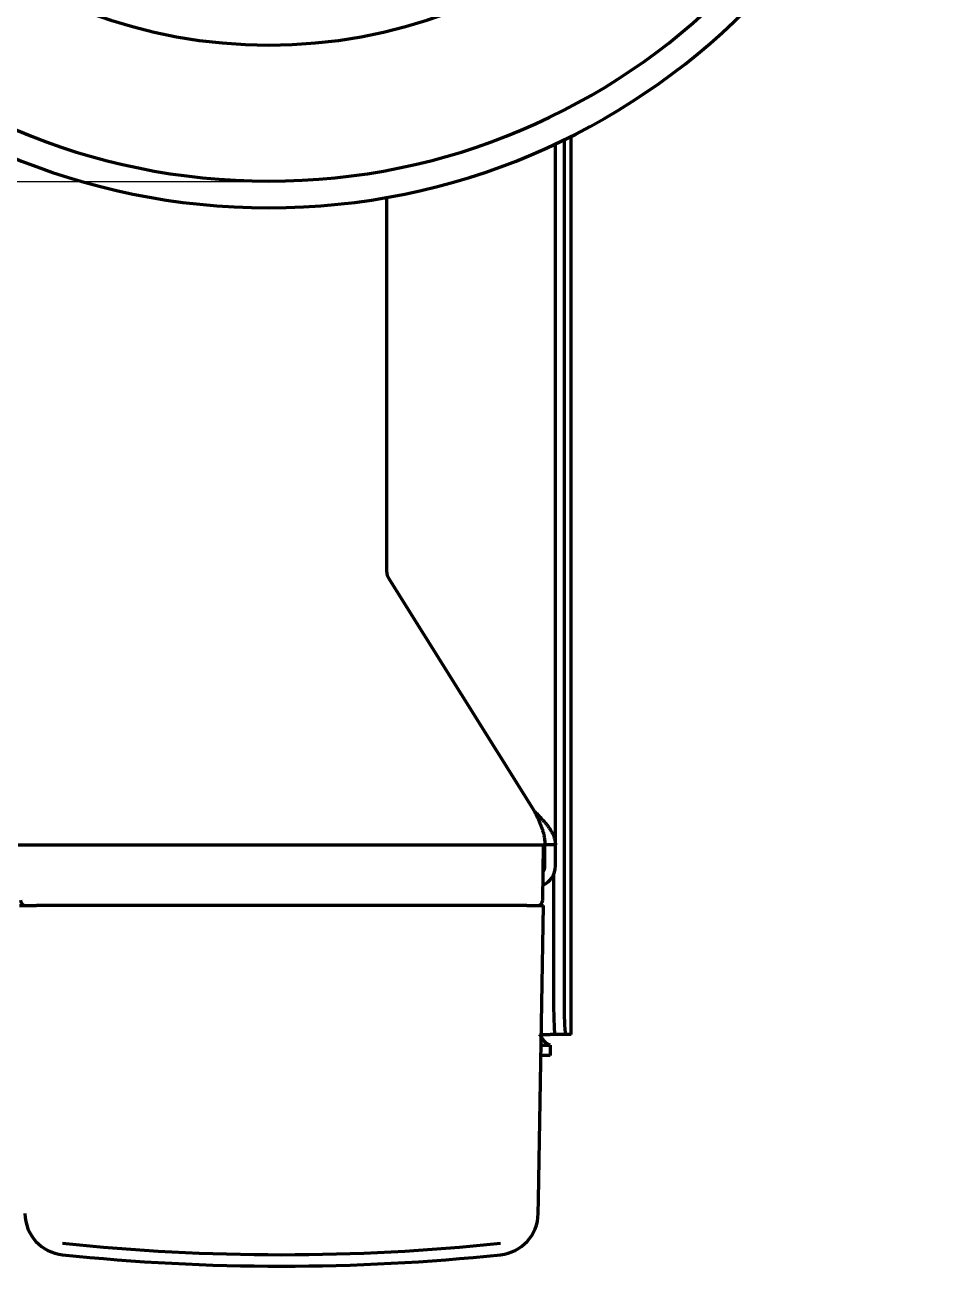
# Model space of a CAD drawing. Header units: inches. Extents: x -3077 to 7201, y 316 to 5463.
# Drawn here: x 3660.5 to 3747.7, y 4438.6 to 4556.5 of the extents above; entities that cross this region are included whole.
import ezdxf

# ---------------------------------------------------------------- set-up
doc = ezdxf.new("R2010")
doc.units = ezdxf.units.IN

# ---------------------------------------------------------------- blocks, each defined once
blk = doc.blocks.new('A$C29D5572B')
at = {"color": 1}
for p, q in [((0, 50), (0, -50)), ((-50, 0), (50, 0))]:
    blk.add_line(p, q, dxfattribs=at)
blk = doc.blocks.new('A$C0F8E2EAE')
blk.add_blockref('A$C29D5572B', (0, 0))

msp = doc.modelspace()

# ---------------------------------------------------------------- linework, layer by layer
at = {"linetype": 'Continuous', "lineweight": 70}
for p, q in [((3710.85, 4478.63), (3710.85, 4545.2)), ((3711.67, 4545.59), (3711.67, 4463.63)), ((3712.35, 4460.63), (3712.35, 4545.93)), ((3694.85, 4504.52), (3694.85, 4540.12)), ((3708.85, 4481.83), (3695, 4503.99)), ((3659.85, 4478.63), (3661.65, 4478.63)), ((3661.65, 4478.63), (3708.05, 4478.63)), ((3708.05, 4478.63), (3709.85, 4478.63)), ((3709.64, 4473.37), (3709.73, 4478.63)), ((3709.85, 4476.63), (3709.85, 4478.63)), ((3710.85, 4478.63), (3709.85, 4478.63)), ((3710.85, 4476.63), (3710.85, 4478.63)), ((3709.85, 4476.63), (3709.69, 4476.63)), ((3710.68, 4475.81), (3710.68, 4463.63)), ((3659.98, 4472.88), (3661.58, 4472.88)), ((3708.13, 4472.88), (3661.58, 4472.88)), ((3708.13, 4472.88), (3709.73, 4472.88)), ((3709.24, 4444.97), (3709.73, 4472.88)), ((3709.35, 4472.88), (3709.35, 4472.93)), ((3709.51, 4460.63), (3710.35, 4460.63)), ((3710.83, 4460.63), (3710.35, 4460.63)), ((3711.83, 4460.63), (3710.83, 4460.63)), ((3712.35, 4460.63), (3711.83, 4460.63)), ((3712.35, 4460.63), (3712.35, 4460.63)), ((3709.5, 4459.63), (3710.35, 4459.63)), ((3710.35, 4459.63), (3710.35, 4458.63)), ((3710.35, 4458.63), (3709.48, 4458.63)), ((3709.22, 4443.63), (3709.24, 4444.97))]:
    msp.add_line(p, q, dxfattribs=at)
for centre, radius, start, end in [((3683.65, 4603.13), 64, 180, 0), ((3683.65, 4603.13), 61.47, 180, 0), ((3683.65, 4603.13), 48.55, 189.0902, 350.9098), ((3695.85, 4504.52), 1, 180, 212), ((3708.85, 4476.63), 2, 293.8345, 0), ((3708.85, 4476.63), 1, 326.1361, 0), ((3660.57, 4473.38), 0.5, 181, 270), ((3709.14, 4473.38), 0.5, 270, 359), ((3664.49, 4443.69), 4, 181, 264.013), ((3705.22, 4443.69), 4, 275.987, 359), ((3684.85, 4637.88), 199.25, 264.013, 275.987)]:
    msp.add_arc(centre, radius, start, end, dxfattribs=at)
for centre, major_axis, ratio, start_param, end_param in [((3710.83, 4463.63), (0, -3), 0.052336, 4.712389, 6.283185), ((3711.83, 4463.63), (0, 3), 0.052336, 1.570796, 3.141593), ((3684.85, 4637.46), (-197.77, 0), 0.999848, 1.465422, 1.67617)]:
    msp.add_ellipse(centre, major_axis=major_axis, ratio=ratio, start_param=start_param, end_param=end_param, dxfattribs=at)
for points in [[(3708.85, 4481.83), (3708.9, 4481.72), (3709.01, 4481.51), (3709.16, 4481.19), (3709.31, 4480.87), (3709.44, 4480.55), (3709.56, 4480.23), (3709.66, 4479.91), (3709.75, 4479.59), (3709.81, 4479.27), (3709.84, 4478.95), (3709.85, 4478.74), (3709.85, 4478.63)], [(3708.85, 4481.83), (3708.93, 4481.75), (3709.08, 4481.6), (3709.3, 4481.37), (3709.51, 4481.14), (3709.72, 4480.92), (3709.92, 4480.69), (3710.1, 4480.46), (3710.27, 4480.23), (3710.42, 4480), (3710.55, 4479.77), (3710.66, 4479.54), (3710.74, 4479.32), (3710.81, 4479.09), (3710.84, 4478.86), (3710.85, 4478.71), (3710.85, 4478.63)], [(3710.35, 4459.63), (3710.33, 4459.63), (3710.29, 4459.63), (3710.22, 4459.65), (3710.15, 4459.68), (3710.09, 4459.71), (3710.02, 4459.76), (3709.95, 4459.82), (3709.89, 4459.89), (3709.82, 4459.96), (3709.75, 4460.04), (3709.69, 4460.13), (3709.62, 4460.22), (3709.55, 4460.32), (3709.49, 4460.42), (3709.42, 4460.53), (3709.37, 4460.59), (3709.35, 4460.63)]]:
    msp.add_open_spline(points, degree=3, dxfattribs=at)

# ---------------------------------------------------------------- block references
msp.add_blockref('A$C0F8E2EAE', (3635.85, 4541.63))

doc.saveas('drawing.dxf')
